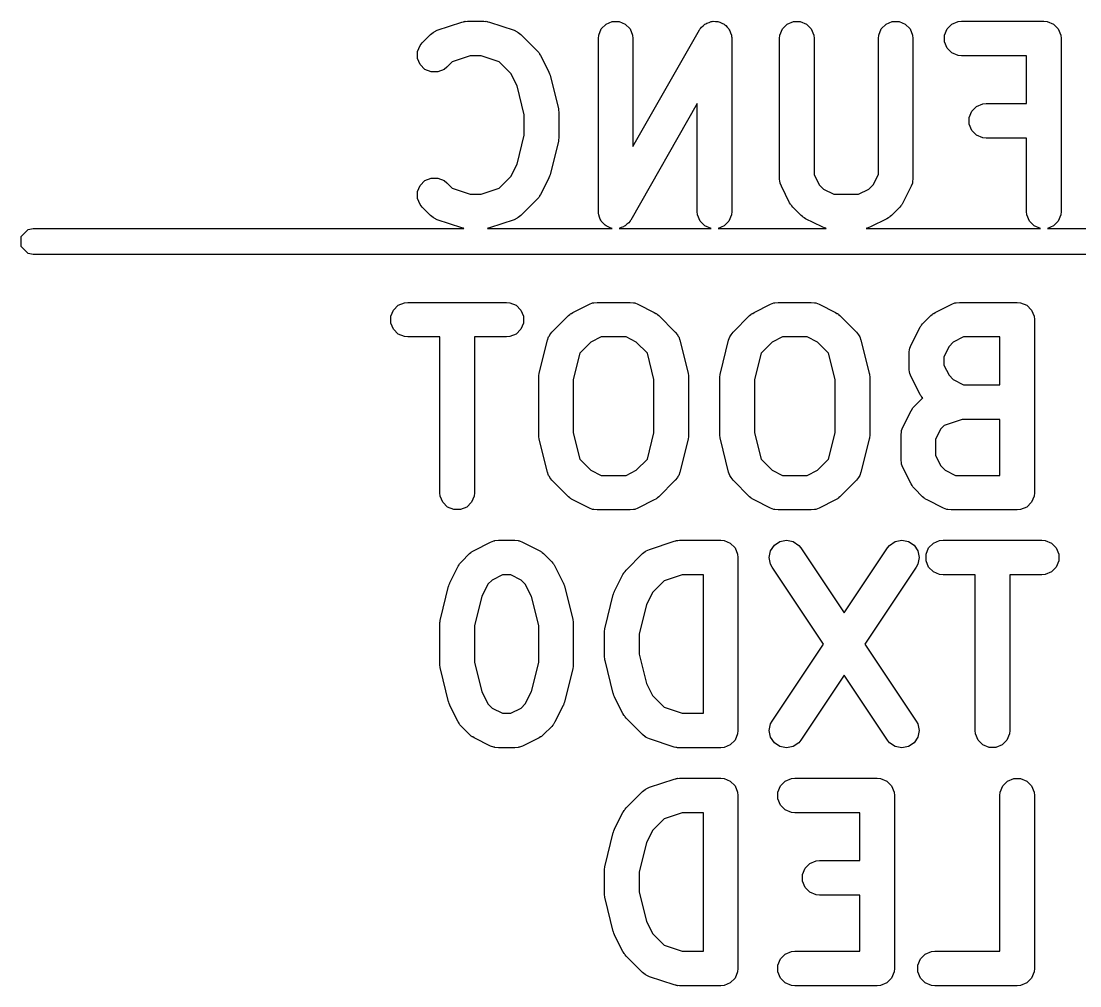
# Model space of a CAD drawing. Extents: x 89 to 178, y -115 to -57.
# Drawn here: x 154.595 to 159.492, y -85.142 to -80.682 of the extents above; entities that cross this region are included whole.
import ezdxf

# ---------------------------------------------------------------- set-up
doc = ezdxf.new("R2010")
doc.units = 0
doc.layers.add('BLACK', color=7, linetype='CONTINUOUS')

msp = doc.modelspace()

# ---------------------------------------------------------------- linework, layer by layer
at = {"layer": 'BLACK', "linetype": 'CONTINUOUS'}
for p, q in [((156.51944, -80.723975), (156.633725, -80.68588)), ((156.633725, -80.68588), (156.641464, -80.68412)), ((156.641464, -80.68412), (156.643416, -80.683312)), ((156.643416, -80.683312), (156.646244, -80.683033)), ((156.646244, -80.683033), (156.649017, -80.682403)), ((156.649017, -80.682403), (156.651125, -80.682552)), ((156.651125, -80.682552), (156.659023, -80.681775)), ((156.659023, -80.681775), (156.735214, -80.681775)), ((156.735214, -80.681775), (156.743111, -80.682552)), ((156.743111, -80.682552), (156.74522, -80.682403)), ((156.74522, -80.682403), (156.747992, -80.683033)), ((156.747992, -80.683033), (156.750821, -80.683312)), ((156.750821, -80.683312), (156.752772, -80.68412)), ((156.752772, -80.68412), (156.760512, -80.68588)), ((156.760512, -80.68588), (156.874798, -80.723975)), ((157.278219, -80.717329), (157.300291, -80.695257)), ((157.300291, -80.695257), (157.32913, -80.683312)), ((157.32913, -80.683312), (157.360344, -80.683312)), ((157.360344, -80.683312), (157.389183, -80.695257)), ((157.389183, -80.695257), (157.411255, -80.717329)), ((157.741498, -80.709296), (157.749907, -80.702783)), ((157.749907, -80.702783), (157.757434, -80.695257)), ((157.757434, -80.695257), (157.762146, -80.693305)), ((157.762146, -80.693305), (157.766178, -80.690183)), ((157.766178, -80.690183), (157.776443, -80.687383)), ((157.776443, -80.687383), (157.786273, -80.683312)), ((157.786273, -80.683312), (157.791371, -80.683312)), ((157.791371, -80.683312), (157.796292, -80.68197)), ((157.796292, -80.68197), (157.806847, -80.683312)), ((157.806847, -80.683312), (157.817487, -80.683312)), ((157.817487, -80.683312), (157.822199, -80.685263)), ((157.822199, -80.685263), (157.827258, -80.685907)), ((157.827258, -80.685907), (157.836494, -80.691184)), ((157.836494, -80.691184), (157.846326, -80.695257)), ((157.846326, -80.695257), (157.849932, -80.698863)), ((157.849932, -80.698863), (157.854359, -80.701393)), ((157.854359, -80.701393), (157.860871, -80.709802)), ((158.116314, -80.717329), (158.138386, -80.695257)), ((158.138386, -80.695257), (158.167225, -80.683312)), ((158.167225, -80.683312), (158.198439, -80.683312)), ((158.198439, -80.683312), (158.227278, -80.695257)), ((158.227278, -80.695257), (158.24935, -80.717329)), ((158.573457, -80.717329), (158.595529, -80.695257)), ((158.595529, -80.695257), (158.624368, -80.683312)), ((158.624368, -80.683312), (158.655582, -80.683312)), ((158.655582, -80.683312), (158.684421, -80.695257)), ((158.684421, -80.695257), (158.706493, -80.717329)), ((158.878219, -80.717329), (158.900291, -80.695257)), ((158.900291, -80.695257), (158.92913, -80.683312)), ((158.92913, -80.683312), (158.944737, -80.681775)), ((158.944737, -80.681775), (159.325689, -80.681775)), ((159.325689, -80.681775), (159.341296, -80.683312)), ((159.341296, -80.683312), (159.370135, -80.695257)), ((159.370135, -80.695257), (159.392207, -80.717329)), ((156.450074, -80.781396), (156.48817, -80.743301)), ((156.48817, -80.743301), (156.500293, -80.733352)), ((156.500293, -80.733352), (156.502948, -80.732251)), ((156.502948, -80.732251), (156.50512, -80.730369)), ((156.50512, -80.730369), (156.51944, -80.723975)), ((156.874798, -80.723975), (156.889118, -80.730369)), ((156.889118, -80.730369), (156.891288, -80.732251)), ((156.891288, -80.732251), (156.893946, -80.733352)), ((156.893946, -80.733352), (156.906069, -80.743301)), ((156.906069, -80.743301), (156.982259, -80.819492)), ((157.264737, -80.761775), (157.266274, -80.746168)), ((157.266274, -80.746168), (157.278219, -80.717329)), ((157.411255, -80.717329), (157.4232, -80.746168)), ((157.4232, -80.746168), (157.424737, -80.761775)), ((157.424737, -81.26053), (157.732421, -80.722084)), ((157.732421, -80.722084), (157.734753, -80.718797)), ((157.734753, -80.718797), (157.735362, -80.717329)), ((157.735362, -80.717329), (157.736857, -80.715833)), ((157.736857, -80.715833), (157.741498, -80.709296)), ((157.860871, -80.709802), (157.868398, -80.717329)), ((157.868398, -80.717329), (157.870349, -80.722041)), ((157.870349, -80.722041), (157.873472, -80.726073)), ((157.873472, -80.726073), (157.876271, -80.736338)), ((157.876271, -80.736338), (157.880343, -80.746168)), ((157.880343, -80.746168), (157.881128, -80.754147)), ((157.881128, -80.754147), (157.881685, -80.756187)), ((158.102832, -80.761775), (158.104369, -80.746168)), ((158.104369, -80.746168), (158.116314, -80.717329)), ((158.24935, -80.717329), (158.261295, -80.746168)), ((158.261295, -80.746168), (158.262832, -80.761775)), ((158.559975, -80.761775), (158.561512, -80.746168)), ((158.561512, -80.746168), (158.573457, -80.717329)), ((158.706493, -80.717329), (158.718438, -80.746168)), ((158.718438, -80.746168), (158.719975, -80.761775)), ((158.866274, -80.746168), (158.878219, -80.717329)), ((158.866274, -80.777382), (158.866274, -80.746168)), ((159.392207, -80.717329), (159.404152, -80.746168)), ((159.404152, -80.746168), (159.405689, -80.761775)), ((156.428179, -80.822357), (156.440125, -80.793518)), ((156.440125, -80.793518), (156.450074, -80.781396)), ((157.264737, -81.561775), (157.264737, -80.761775)), ((157.424737, -80.761775), (157.424737, -81.26053)), ((157.881685, -80.756187), (157.881484, -80.757761)), ((157.881484, -80.757761), (157.88188, -80.761775)), ((157.88188, -80.761775), (157.88188, -81.561775)), ((158.102832, -81.409394), (158.102832, -80.761775)), ((158.262832, -80.761775), (158.262832, -81.390507)), ((158.559975, -81.390509), (158.559975, -80.761775)), ((158.719975, -80.761775), (158.719975, -81.409394)), ((158.878219, -80.806221), (158.866274, -80.777382)), ((159.405689, -80.761775), (159.405689, -81.561775)), ((156.428178, -80.853571), (156.428179, -80.822357)), ((156.672006, -80.841775), (156.587951, -80.869793)), ((156.722231, -80.841775), (156.672006, -80.841775)), ((156.806284, -80.869792), (156.722231, -80.841775)), ((156.982259, -80.819492), (156.987294, -80.825626)), ((156.987294, -80.825626), (156.98889, -80.827011)), ((156.98889, -80.827011), (156.990403, -80.829414)), ((156.990403, -80.829414), (156.992208, -80.831614)), ((156.992208, -80.831614), (156.993017, -80.833568)), ((156.993017, -80.833568), (156.997244, -80.840283)), ((156.997244, -80.840283), (157.035339, -80.916474)), ((158.900291, -80.828293), (158.878219, -80.806221)), ((158.92913, -80.840238), (158.900291, -80.828293)), ((158.944737, -80.841775), (158.92913, -80.840238)), ((159.245689, -80.841775), (158.944737, -80.841775)), ((159.245689, -81.062727), (159.245689, -80.841775)), ((156.440124, -80.88241), (156.428178, -80.853571)), ((156.462195, -80.904482), (156.440124, -80.88241)), ((156.56321, -80.894534), (156.551087, -80.904483)), ((156.587951, -80.869793), (156.56321, -80.894534)), ((156.859941, -80.923449), (156.806284, -80.869792)), ((156.491034, -80.916428), (156.462195, -80.904482)), ((156.522248, -80.916429), (156.491034, -80.916428)), ((156.551087, -80.904483), (156.522248, -80.916429)), ((156.888304, -80.980173), (156.859941, -80.923449)), ((157.035339, -80.916474), (157.035775, -80.917615)), ((157.035775, -80.917615), (157.03612, -80.91808)), ((157.03612, -80.91808), (157.038459, -80.924628)), ((157.038459, -80.924628), (157.040944, -80.931121)), ((157.040944, -80.931121), (157.040984, -80.931697)), ((157.040984, -80.931697), (157.041396, -80.932848)), ((157.041396, -80.932848), (157.079492, -81.085229)), ((156.921881, -81.114479), (156.888304, -80.980173)), ((157.079492, -81.085229), (157.079892, -81.087934)), ((157.079892, -81.087934), (157.080344, -81.089025)), ((157.080344, -81.089025), (157.080922, -81.094898)), ((157.080922, -81.094898), (157.081787, -81.100743)), ((157.72188, -81.063019), (157.414196, -81.601466)), ((157.72188, -81.561775), (157.72188, -81.063019)), ((158.992505, -81.098281), (159.014577, -81.076209)), ((159.014577, -81.076209), (159.043416, -81.064264)), ((159.043416, -81.064264), (159.059023, -81.062727)), ((159.059023, -81.062727), (159.245689, -81.062727)), ((156.921881, -81.20907), (156.921881, -81.114479)), ((157.081787, -81.100743), (157.081613, -81.101911)), ((157.081613, -81.101911), (157.081881, -81.104632)), ((157.081881, -81.104632), (157.081881, -81.218918)), ((158.98056, -81.12712), (158.992505, -81.098281)), ((158.98056, -81.158334), (158.98056, -81.12712)), ((158.992505, -81.187173), (158.98056, -81.158334)), ((159.014577, -81.209245), (158.992505, -81.187173)), ((156.888304, -81.343375), (156.921881, -81.20907)), ((157.079492, -81.238321), (157.041396, -81.390702)), ((157.079892, -81.235615), (157.079492, -81.238321)), ((157.080344, -81.234525), (157.079892, -81.235615)), ((157.080922, -81.228651), (157.080344, -81.234525)), ((157.081787, -81.222807), (157.080922, -81.228651)), ((157.081881, -81.218918), (157.081613, -81.221638)), ((157.081613, -81.221638), (157.081787, -81.222807)), ((159.043416, -81.22119), (159.014577, -81.209245)), ((159.059023, -81.222727), (159.043416, -81.22119)), ((159.245689, -81.222727), (159.059023, -81.222727)), ((159.245689, -81.561775), (159.245689, -81.222727)), ((156.859941, -81.4001), (156.888304, -81.343375)), ((157.040984, -81.391852), (157.040944, -81.392429)), ((157.041396, -81.390702), (157.040984, -81.391852)), ((158.262832, -81.390507), (158.286676, -81.438196)), ((158.536131, -81.438195), (158.559975, -81.390509)), ((156.440124, -81.441138), (156.462196, -81.419066)), ((156.462196, -81.419066), (156.491035, -81.407121)), ((156.491035, -81.407121), (156.522249, -81.407121)), ((156.522249, -81.407121), (156.551088, -81.419066)), ((156.551088, -81.419066), (156.563211, -81.429015)), ((156.563211, -81.429015), (156.587952, -81.453757)), ((156.806285, -81.453757), (156.859941, -81.4001)), ((157.035339, -81.407076), (156.997244, -81.483266)), ((157.035775, -81.405934), (157.035339, -81.407076)), ((157.03612, -81.40547), (157.035775, -81.405934)), ((157.038459, -81.398921), (157.03612, -81.40547)), ((157.040944, -81.392429), (157.038459, -81.398921)), ((158.104369, -81.425001), (158.102832, -81.409394)), ((158.105469, -81.427657), (158.104369, -81.425001)), ((158.105673, -81.430525), (158.105469, -81.427657)), ((158.111278, -81.445172), (158.105673, -81.430525)), ((158.286676, -81.438196), (158.306412, -81.457932)), ((158.516395, -81.457932), (158.536131, -81.438195)), ((158.717134, -81.430524), (158.711529, -81.445171)), ((158.717337, -81.427657), (158.717134, -81.430524)), ((158.718438, -81.425001), (158.717337, -81.427657)), ((158.719975, -81.409394), (158.718438, -81.425001)), ((156.428179, -81.469977), (156.440124, -81.441138)), ((156.428179, -81.501191), (156.428179, -81.469977)), ((156.587952, -81.453757), (156.672006, -81.481775)), ((156.672006, -81.481775), (156.722231, -81.481775)), ((156.722231, -81.481775), (156.806285, -81.453757)), ((156.997244, -81.483266), (156.993016, -81.489982)), ((158.149374, -81.521361), (158.111278, -81.445172)), ((158.306412, -81.457932), (158.354098, -81.481775)), ((158.354098, -81.481775), (158.468709, -81.481775)), ((158.468709, -81.481775), (158.516395, -81.457932)), ((158.711529, -81.445171), (158.673434, -81.521361)), ((156.440124, -81.53003), (156.428179, -81.501191)), ((156.450073, -81.542153), (156.440124, -81.53003)), ((156.982259, -81.504057), (156.906069, -81.580248)), ((156.987292, -81.497923), (156.982259, -81.504057)), ((156.98889, -81.496538), (156.987292, -81.497923)), ((156.990405, -81.49413), (156.98889, -81.496538)), ((156.992208, -81.491934), (156.990405, -81.49413)), ((156.993016, -81.489982), (156.992208, -81.491934)), ((158.1536, -81.528074), (158.149374, -81.521361)), ((158.15441, -81.530029), (158.1536, -81.528074)), ((158.156216, -81.532229), (158.15441, -81.530029)), ((158.157729, -81.534633), (158.156216, -81.532229)), ((158.159322, -81.536015), (158.157729, -81.534633)), ((158.164359, -81.542152), (158.159322, -81.536015)), ((158.663482, -81.536018), (158.658449, -81.542152)), ((158.66508, -81.534633), (158.663482, -81.536018)), ((158.666595, -81.532225), (158.66508, -81.534633)), ((158.668398, -81.530029), (158.666595, -81.532225)), ((158.669206, -81.528077), (158.668398, -81.530029)), ((158.673434, -81.521361), (158.669206, -81.528077)), ((156.48817, -81.580249), (156.450073, -81.542153)), ((156.500292, -81.590198), (156.48817, -81.580249)), ((156.906069, -81.580248), (156.893946, -81.590197)), ((157.265132, -81.565788), (157.264737, -81.561775)), ((157.264932, -81.567363), (157.265132, -81.565788)), ((157.265488, -81.569402), (157.264932, -81.567363)), ((157.266274, -81.577382), (157.265488, -81.569402)), ((157.270345, -81.587211), (157.266274, -81.577382)), ((157.273145, -81.597477), (157.270345, -81.587211)), ((157.723417, -81.577382), (157.72188, -81.561775)), ((157.735362, -81.606221), (157.723417, -81.577382)), ((157.880343, -81.577382), (157.868398, -81.606221)), ((157.88188, -81.561775), (157.880343, -81.577382)), ((158.202454, -81.580248), (158.164359, -81.542152)), ((158.208589, -81.585283), (158.202454, -81.580248)), ((158.209974, -81.58688), (158.208589, -81.585283)), ((158.212378, -81.588393), (158.209974, -81.58688)), ((158.612834, -81.58688), (158.610429, -81.588393)), ((158.614218, -81.585283), (158.612834, -81.58688)), ((158.620354, -81.580248), (158.614218, -81.585283)), ((158.658449, -81.542152), (158.620354, -81.580248)), ((159.247226, -81.577382), (159.245689, -81.561775)), ((159.259171, -81.606221), (159.247226, -81.577382)), ((159.404152, -81.577382), (159.392207, -81.606221)), ((159.405689, -81.561775), (159.404152, -81.577382)), ((156.502949, -81.591298), (156.500292, -81.590198)), ((156.50512, -81.593181), (156.502949, -81.591298)), ((156.51944, -81.599575), (156.50512, -81.593181)), ((156.633725, -81.63767), (156.51944, -81.599575)), ((156.874798, -81.599575), (156.760512, -81.63767)), ((156.889118, -81.593181), (156.874798, -81.599575)), ((156.89129, -81.591297), (156.889118, -81.593181)), ((156.893946, -81.590197), (156.89129, -81.591297)), ((157.276267, -81.601508), (157.273145, -81.597477)), ((157.278219, -81.606221), (157.276267, -81.601508)), ((157.285745, -81.613747), (157.278219, -81.606221)), ((157.292258, -81.622157), (157.285745, -81.613747)), ((157.296684, -81.624686), (157.292258, -81.622157)), ((157.300291, -81.628293), (157.296684, -81.624686)), ((157.310122, -81.632365), (157.300291, -81.628293)), ((157.319359, -81.637643), (157.310122, -81.632365)), ((157.370173, -81.636166), (157.360918, -81.64)), ((157.380439, -81.633367), (157.370173, -81.636166)), ((157.38447, -81.630244), (157.380439, -81.633367)), ((157.389183, -81.628293), (157.38447, -81.630244)), ((157.396709, -81.620766), (157.389183, -81.628293)), ((157.405119, -81.614254), (157.396709, -81.620766)), ((157.409759, -81.607716), (157.405119, -81.614254)), ((157.411255, -81.606221), (157.409759, -81.607716)), ((157.411863, -81.604752), (157.411255, -81.606221)), ((157.414196, -81.601466), (157.411863, -81.604752)), ((157.757434, -81.628293), (157.735362, -81.606221)), ((157.785698, -81.64), (157.757434, -81.628293)), ((157.846326, -81.628293), (157.818062, -81.64)), ((157.868398, -81.606221), (157.846326, -81.628293)), ((158.214576, -81.590197), (158.212378, -81.588393)), ((158.216528, -81.591005), (158.214576, -81.590197)), ((158.223246, -81.595234), (158.216528, -81.591005)), ((158.299436, -81.633329), (158.223246, -81.595234)), ((158.314083, -81.638934), (158.299436, -81.633329)), ((158.523371, -81.633329), (158.508724, -81.638934)), ((158.599562, -81.595234), (158.523371, -81.633329)), ((158.606279, -81.591005), (158.599562, -81.595234)), ((158.608232, -81.590197), (158.606279, -81.591005)), ((158.610429, -81.588393), (158.608232, -81.590197)), ((159.281243, -81.628293), (159.259171, -81.606221)), ((159.309507, -81.64), (159.281243, -81.628293)), ((159.370135, -81.628293), (159.341871, -81.64)), ((159.392207, -81.606221), (159.370135, -81.628293)), ((154.594567, -81.677039), (154.627039, -81.644567)), ((154.594567, -81.722961), (154.594567, -81.677039)), ((154.627039, -81.644567), (154.65, -81.64)), ((154.65, -81.64), (156.642842, -81.64)), ((156.641464, -81.639429), (156.633725, -81.63767)), ((156.642842, -81.64), (156.641464, -81.639429)), ((156.752772, -81.639429), (156.751395, -81.64)), ((156.751395, -81.64), (157.328555, -81.64)), ((156.760512, -81.63767), (156.752772, -81.639429)), ((157.324417, -81.638286), (157.319359, -81.637643)), ((157.328555, -81.64), (157.324417, -81.638286)), ((157.360918, -81.64), (157.785698, -81.64)), ((157.818062, -81.64), (158.319032, -81.64)), ((158.316949, -81.639137), (158.314083, -81.638934)), ((158.319032, -81.64), (158.316949, -81.639137)), ((158.505857, -81.639137), (158.503775, -81.64)), ((158.503775, -81.64), (159.309507, -81.64)), ((158.508724, -81.638934), (158.505857, -81.639137)), ((159.341871, -81.64), (160.452365, -81.64)), ((154.627039, -81.755433), (154.594567, -81.722961)), ((154.65, -81.76), (154.627039, -81.755433)), ((160.29, -81.76), (154.65, -81.76)), ((156.304368, -82.046168), (156.316313, -82.017329)), ((156.316313, -82.017329), (156.338385, -81.995257)), ((156.338385, -81.995257), (156.367224, -81.983312)), ((156.367224, -81.983312), (156.382831, -81.981775)), ((156.382831, -81.981775), (156.839974, -81.981775)), ((156.839974, -81.981775), (156.855581, -81.983312)), ((156.855581, -81.983312), (156.88442, -81.995257)), ((156.88442, -81.995257), (156.906492, -82.017329)), ((156.906492, -82.017329), (156.918437, -82.046168)), ((157.140337, -82.032543), (157.147054, -82.028316)), ((157.147054, -82.028316), (157.223244, -81.990221)), ((157.223244, -81.990221), (157.237891, -81.984616)), ((157.237891, -81.984616), (157.240757, -81.984412)), ((157.240757, -81.984412), (157.243414, -81.983312)), ((157.243414, -81.983312), (157.259021, -81.981775)), ((157.259021, -81.981775), (157.411402, -81.981775)), ((157.411402, -81.981775), (157.427009, -81.983312)), ((157.427009, -81.983312), (157.429665, -81.984412)), ((157.429665, -81.984412), (157.432532, -81.984616)), ((157.432532, -81.984616), (157.447179, -81.990221)), ((157.447179, -81.990221), (157.52337, -82.028316)), ((157.52337, -82.028316), (157.530084, -82.032542)), ((157.978432, -82.032543), (157.985149, -82.028316)), ((157.985149, -82.028316), (158.061339, -81.990221)), ((158.061339, -81.990221), (158.075986, -81.984616)), ((158.075986, -81.984616), (158.078852, -81.984412)), ((158.078852, -81.984412), (158.081509, -81.983312)), ((158.081509, -81.983312), (158.097116, -81.981775)), ((158.097116, -81.981775), (158.249497, -81.981775)), ((158.249497, -81.981775), (158.265104, -81.983312)), ((158.265104, -81.983312), (158.26776, -81.984412)), ((158.26776, -81.984412), (158.270627, -81.984616)), ((158.270627, -81.984616), (158.285274, -81.990221)), ((158.285274, -81.990221), (158.361465, -82.028316)), ((158.361465, -82.028316), (158.368179, -82.032542)), ((158.816525, -82.032545), (158.823244, -82.028316)), ((158.823244, -82.028316), (158.899435, -81.990221)), ((158.899435, -81.990221), (158.914082, -81.984616)), ((158.914082, -81.984616), (158.916948, -81.984412)), ((158.916948, -81.984412), (158.919605, -81.983312)), ((158.919605, -81.983312), (158.935212, -81.981775)), ((158.935212, -81.981775), (159.201878, -81.981775)), ((159.201878, -81.981775), (159.217485, -81.983312)), ((159.217485, -81.983312), (159.246324, -81.995257)), ((159.246324, -81.995257), (159.268396, -82.017329)), ((159.268396, -82.017329), (159.280341, -82.046168)), ((156.304368, -82.077382), (156.304368, -82.046168)), ((156.316313, -82.106221), (156.304368, -82.077382)), ((156.918437, -82.077382), (156.906492, -82.106221)), ((156.918437, -82.046168), (156.918437, -82.077382)), ((157.050072, -82.119491), (157.126263, -82.043301)), ((157.126263, -82.043301), (157.132396, -82.038267)), ((157.132396, -82.038267), (157.133782, -82.03667)), ((157.133782, -82.03667), (157.136189, -82.035154)), ((157.136189, -82.035154), (157.138386, -82.033352)), ((157.138386, -82.033352), (157.140337, -82.032543)), ((157.530084, -82.032542), (157.532039, -82.033352)), ((157.532039, -82.033352), (157.534238, -82.035157)), ((157.534238, -82.035157), (157.536642, -82.03667)), ((157.536642, -82.03667), (157.538024, -82.038264)), ((157.538024, -82.038264), (157.544162, -82.043301)), ((157.544162, -82.043301), (157.620352, -82.119492)), ((157.888167, -82.119491), (157.964358, -82.043301)), ((157.964358, -82.043301), (157.970491, -82.038267)), ((157.970491, -82.038267), (157.971877, -82.03667)), ((157.971877, -82.03667), (157.974284, -82.035154)), ((157.974284, -82.035154), (157.976481, -82.033352)), ((157.976481, -82.033352), (157.978432, -82.032543)), ((158.368179, -82.032542), (158.370134, -82.033352)), ((158.370134, -82.033352), (158.372333, -82.035157)), ((158.372333, -82.035157), (158.374737, -82.03667)), ((158.374737, -82.03667), (158.376119, -82.038264)), ((158.376119, -82.038264), (158.382257, -82.043301)), ((158.382257, -82.043301), (158.458447, -82.119492)), ((158.764357, -82.081396), (158.802452, -82.043302)), ((158.802452, -82.043302), (158.808586, -82.038267)), ((158.808586, -82.038267), (158.809972, -82.03667)), ((158.809972, -82.03667), (158.81238, -82.035154)), ((158.81238, -82.035154), (158.814575, -82.033353)), ((158.814575, -82.033353), (158.816525, -82.032545)), ((159.280341, -82.046168), (159.281878, -82.061775)), ((159.281878, -82.061775), (159.281878, -82.861775)), ((156.338385, -82.128293), (156.316313, -82.106221)), ((156.906492, -82.106221), (156.88442, -82.128293)), ((157.040123, -82.131614), (157.050072, -82.119491)), ((157.620352, -82.119492), (157.630301, -82.131614)), ((157.878218, -82.131614), (157.888167, -82.119491)), ((158.458447, -82.119492), (158.468396, -82.131614)), ((158.711277, -82.178379), (158.749372, -82.102188)), ((158.749372, -82.102188), (158.753598, -82.095473)), ((158.753598, -82.095473), (158.754408, -82.093519)), ((158.754408, -82.093519), (158.756213, -82.091319)), ((158.756213, -82.091319), (158.757726, -82.088916)), ((158.757726, -82.088916), (158.75932, -82.087533)), ((158.75932, -82.087533), (158.764357, -82.081396)), ((156.367224, -82.140238), (156.338385, -82.128293)), ((156.382831, -82.141775), (156.367224, -82.140238)), ((156.531403, -82.141775), (156.382831, -82.141775)), ((156.531403, -82.861775), (156.531403, -82.141775)), ((156.839974, -82.141775), (156.691403, -82.141775)), ((156.691403, -82.141775), (156.691403, -82.861775)), ((156.855581, -82.140238), (156.839974, -82.141775)), ((156.88442, -82.128293), (156.855581, -82.140238)), ((156.990934, -82.309038), (157.029029, -82.156657)), ((157.029029, -82.156657), (157.034305, -82.141889)), ((157.034305, -82.141889), (157.037846, -82.137108)), ((157.037846, -82.137108), (157.040123, -82.131614)), ((157.230219, -82.165618), (157.178877, -82.216959)), ((157.277906, -82.141775), (157.230219, -82.165618)), ((157.392517, -82.141775), (157.277906, -82.141775)), ((157.440202, -82.165617), (157.392517, -82.141775)), ((157.491546, -82.21696), (157.440202, -82.165617)), ((157.630301, -82.131614), (157.632577, -82.13711)), ((157.632577, -82.13711), (157.636118, -82.141889)), ((157.636118, -82.141889), (157.641394, -82.156657)), ((157.641394, -82.156657), (157.67949, -82.309038)), ((157.829029, -82.309038), (157.867124, -82.156657)), ((157.867124, -82.156657), (157.8724, -82.141889)), ((157.8724, -82.141889), (157.875941, -82.137108)), ((157.875941, -82.137108), (157.878218, -82.131614)), ((158.068314, -82.165618), (158.016972, -82.216959)), ((158.116001, -82.141775), (158.068314, -82.165618)), ((158.230612, -82.141775), (158.116001, -82.141775)), ((158.278297, -82.165617), (158.230612, -82.141775)), ((158.329641, -82.21696), (158.278297, -82.165617)), ((158.468396, -82.131614), (158.470672, -82.13711)), ((158.470672, -82.13711), (158.474213, -82.141889)), ((158.474213, -82.141889), (158.479489, -82.156657)), ((158.479489, -82.156657), (158.517585, -82.309038)), ((158.90641, -82.165617), (158.886673, -82.185355)), ((158.954097, -82.141775), (158.90641, -82.165617)), ((159.121878, -82.141775), (158.954097, -82.141775)), ((159.121878, -82.362727), (159.121878, -82.141775)), ((157.178877, -82.216959), (157.148545, -82.338288)), ((157.521879, -82.338288), (157.491546, -82.21696)), ((158.016972, -82.216959), (157.98664, -82.338288)), ((158.359974, -82.338288), (158.329641, -82.21696)), ((158.702831, -82.214156), (158.704368, -82.198549)), ((158.702831, -82.290346), (158.702831, -82.214156)), ((158.704368, -82.198549), (158.705468, -82.195892)), ((158.705468, -82.195892), (158.705672, -82.193026)), ((158.705672, -82.193026), (158.711277, -82.178379)), ((158.886673, -82.185355), (158.862831, -82.23304)), ((158.862831, -82.23304), (158.862831, -82.271461)), ((158.862831, -82.271461), (158.886673, -82.319146)), ((156.988639, -82.324552), (156.989503, -82.318707)), ((156.989503, -82.318707), (156.990082, -82.312834)), ((156.990082, -82.312834), (156.990533, -82.311743)), ((156.990533, -82.311743), (156.990934, -82.309038)), ((157.67949, -82.309038), (157.67989, -82.311743)), ((157.67989, -82.311743), (157.680342, -82.312834)), ((157.680342, -82.312834), (157.68092, -82.318707)), ((157.68092, -82.318707), (157.681785, -82.324552)), ((157.826734, -82.324552), (157.827598, -82.318707)), ((157.827598, -82.318707), (157.828177, -82.312834)), ((157.828177, -82.312834), (157.828628, -82.311743)), ((157.828628, -82.311743), (157.829029, -82.309038)), ((158.517585, -82.309038), (158.517985, -82.311743)), ((158.517985, -82.311743), (158.518437, -82.312834)), ((158.518437, -82.312834), (158.519015, -82.318707)), ((158.519015, -82.318707), (158.51988, -82.324552)), ((158.704368, -82.305953), (158.702831, -82.290346)), ((158.705468, -82.308609), (158.704368, -82.305953)), ((158.705672, -82.311476), (158.705468, -82.308609)), ((158.711277, -82.326123), (158.705672, -82.311476)), ((158.886673, -82.319146), (158.90641, -82.338884)), ((156.988545, -82.328441), (156.988812, -82.32572)), ((156.988545, -82.595108), (156.988545, -82.328441)), ((156.988812, -82.32572), (156.988639, -82.324552)), ((157.148545, -82.338288), (157.148545, -82.58526)), ((157.521879, -82.58526), (157.521879, -82.338288)), ((157.681785, -82.324552), (157.681611, -82.32572)), ((157.681611, -82.32572), (157.681879, -82.328441)), ((157.681879, -82.328441), (157.681879, -82.595108)), ((157.82664, -82.328441), (157.826907, -82.32572)), ((157.82664, -82.595108), (157.82664, -82.328441)), ((157.826907, -82.32572), (157.826734, -82.324552)), ((157.98664, -82.338288), (157.98664, -82.58526)), ((158.359974, -82.58526), (158.359974, -82.338288)), ((158.51988, -82.324552), (158.519706, -82.32572)), ((158.519706, -82.32572), (158.519974, -82.328441)), ((158.519974, -82.328441), (158.519974, -82.595108)), ((158.749372, -82.402314), (158.711277, -82.326123)), ((158.90641, -82.338884), (158.954097, -82.362727)), ((158.954097, -82.362727), (159.121878, -82.362727)), ((158.753598, -82.409028), (158.749372, -82.402314)), ((158.754408, -82.410983), (158.753598, -82.409028)), ((158.756213, -82.413182), (158.754408, -82.410983)), ((158.757726, -82.415586), (158.756213, -82.413182)), ((158.75932, -82.416968), (158.757726, -82.415586)), ((158.764357, -82.423106), (158.75932, -82.416968)), ((158.719632, -82.469869), (158.721225, -82.468486)), ((158.721225, -82.468486), (158.726262, -82.46235)), ((158.726262, -82.46235), (158.764357, -82.424254)), ((158.764987, -82.423736), (158.764357, -82.423106)), ((158.764357, -82.424254), (158.764987, -82.423736)), ((158.673181, -82.55933), (158.711277, -82.483141)), ((158.711277, -82.483141), (158.715503, -82.476427)), ((158.715503, -82.476427), (158.716313, -82.474473)), ((158.716313, -82.474473), (158.718119, -82.472272)), ((158.718119, -82.472272), (158.719632, -82.469869)), ((158.667576, -82.573977), (158.673181, -82.55933)), ((158.848579, -82.566305), (158.824735, -82.613994)), ((158.86414, -82.550744), (158.848579, -82.566305)), ((158.948195, -82.522727), (158.86414, -82.550744)), ((159.121878, -82.522727), (158.948195, -82.522727)), ((159.121878, -82.781775), (159.121878, -82.522727)), ((156.988812, -82.597828), (156.988545, -82.595108)), ((156.988639, -82.598997), (156.988812, -82.597828)), ((156.989503, -82.604841), (156.988639, -82.598997)), ((156.990082, -82.610715), (156.989503, -82.604841)), ((156.990533, -82.611805), (156.990082, -82.610715)), ((156.990934, -82.614511), (156.990533, -82.611805)), ((157.029029, -82.766892), (156.990934, -82.614511)), ((157.148545, -82.58526), (157.178877, -82.706588)), ((157.491546, -82.706588), (157.521879, -82.58526)), ((157.67949, -82.614511), (157.641394, -82.766892)), ((157.67989, -82.611805), (157.67949, -82.614511)), ((157.680342, -82.610715), (157.67989, -82.611805)), ((157.68092, -82.604841), (157.680342, -82.610715)), ((157.681785, -82.598997), (157.68092, -82.604841)), ((157.681879, -82.595108), (157.681611, -82.597828)), ((157.681611, -82.597828), (157.681785, -82.598997)), ((157.826907, -82.597828), (157.82664, -82.595108)), ((157.826734, -82.598997), (157.826907, -82.597828)), ((157.827598, -82.604841), (157.826734, -82.598997)), ((157.828177, -82.610715), (157.827598, -82.604841)), ((157.828628, -82.611805), (157.828177, -82.610715)), ((157.829029, -82.614511), (157.828628, -82.611805)), ((157.867124, -82.766892), (157.829029, -82.614511)), ((157.98664, -82.58526), (158.016972, -82.706588)), ((158.329641, -82.706588), (158.359974, -82.58526)), ((158.517585, -82.614511), (158.479489, -82.766892)), ((158.517985, -82.611805), (158.517585, -82.614511)), ((158.518437, -82.610715), (158.517985, -82.611805)), ((158.519015, -82.604841), (158.518437, -82.610715)), ((158.51988, -82.598997), (158.519015, -82.604841)), ((158.519974, -82.595108), (158.519706, -82.597828)), ((158.519706, -82.597828), (158.51988, -82.598997)), ((158.664735, -82.595108), (158.666272, -82.579501)), ((158.664735, -82.709394), (158.664735, -82.595108)), ((158.666272, -82.579501), (158.667372, -82.576844)), ((158.667372, -82.576844), (158.667576, -82.573977)), ((158.824735, -82.613994), (158.824735, -82.690507)), ((157.178877, -82.706588), (157.23022, -82.757932)), ((157.440203, -82.757931), (157.491546, -82.706588)), ((158.016972, -82.706588), (158.068315, -82.757932)), ((158.278298, -82.757931), (158.329641, -82.706588)), ((158.666272, -82.725001), (158.664735, -82.709394)), ((158.824735, -82.690507), (158.848579, -82.738196)), ((157.23022, -82.757932), (157.277906, -82.781775)), ((157.392517, -82.781775), (157.440203, -82.757931)), ((158.068315, -82.757932), (158.116001, -82.781775)), ((158.230612, -82.781775), (158.278298, -82.757931)), ((158.667372, -82.727657), (158.666272, -82.725001)), ((158.667576, -82.730525), (158.667372, -82.727657)), ((158.673181, -82.745172), (158.667576, -82.730525)), ((158.711277, -82.821361), (158.673181, -82.745172)), ((158.848579, -82.738196), (158.868315, -82.757932)), ((158.868315, -82.757932), (158.916001, -82.781775)), ((157.034305, -82.78166), (157.029029, -82.766892)), ((157.037845, -82.786438), (157.034305, -82.78166)), ((157.040122, -82.791935), (157.037845, -82.786438)), ((157.050071, -82.804058), (157.040122, -82.791935)), ((157.126262, -82.880248), (157.050071, -82.804058)), ((157.277906, -82.781775), (157.392517, -82.781775)), ((157.620352, -82.804057), (157.544162, -82.880248)), ((157.630301, -82.791934), (157.620352, -82.804057)), ((157.632577, -82.786438), (157.630301, -82.791934)), ((157.636118, -82.78166), (157.632577, -82.786438)), ((157.641394, -82.766892), (157.636118, -82.78166)), ((157.8724, -82.78166), (157.867124, -82.766892)), ((157.87594, -82.786438), (157.8724, -82.78166)), ((157.878217, -82.791935), (157.87594, -82.786438)), ((157.888166, -82.804058), (157.878217, -82.791935)), ((157.964357, -82.880248), (157.888166, -82.804058)), ((158.116001, -82.781775), (158.230612, -82.781775)), ((158.458447, -82.804057), (158.382257, -82.880248)), ((158.468396, -82.791934), (158.458447, -82.804057)), ((158.470672, -82.786438), (158.468396, -82.791934)), ((158.474213, -82.78166), (158.470672, -82.786438)), ((158.479489, -82.766892), (158.474213, -82.78166)), ((158.916001, -82.781775), (159.121878, -82.781775)), ((158.715503, -82.828074), (158.711277, -82.821361)), ((158.716313, -82.830029), (158.715503, -82.828074)), ((158.718119, -82.832229), (158.716313, -82.830029)), ((158.719632, -82.834633), (158.718119, -82.832229)), ((158.721225, -82.836015), (158.719632, -82.834633)), ((158.726262, -82.842152), (158.721225, -82.836015)), ((158.764357, -82.880248), (158.726262, -82.842152)), ((156.53294, -82.877382), (156.531403, -82.861775)), ((156.544885, -82.906221), (156.53294, -82.877382)), ((156.566957, -82.928293), (156.544885, -82.906221)), ((156.677921, -82.906221), (156.655849, -82.928293)), ((156.689866, -82.877382), (156.677921, -82.906221)), ((156.691403, -82.861775), (156.689866, -82.877382)), ((157.132396, -82.885282), (157.126262, -82.880248)), ((157.133782, -82.88688), (157.132396, -82.885282)), ((157.13619, -82.888395), (157.133782, -82.88688)), ((157.138385, -82.890197), (157.13619, -82.888395)), ((157.140335, -82.891004), (157.138385, -82.890197)), ((157.147054, -82.895234), (157.140335, -82.891004)), ((157.223244, -82.933329), (157.147054, -82.895234)), ((157.52337, -82.895234), (157.447179, -82.933329)), ((157.530088, -82.891004), (157.52337, -82.895234)), ((157.532039, -82.890197), (157.530088, -82.891004)), ((157.534233, -82.888395), (157.532039, -82.890197)), ((157.536642, -82.88688), (157.534233, -82.888395)), ((157.538027, -82.885282), (157.536642, -82.88688)), ((157.544162, -82.880248), (157.538027, -82.885282)), ((157.970491, -82.885282), (157.964357, -82.880248)), ((157.971877, -82.88688), (157.970491, -82.885282)), ((157.974285, -82.888395), (157.971877, -82.88688)), ((157.97648, -82.890197), (157.974285, -82.888395)), ((157.97843, -82.891004), (157.97648, -82.890197)), ((157.985149, -82.895234), (157.97843, -82.891004)), ((158.061339, -82.933329), (157.985149, -82.895234)), ((158.361465, -82.895234), (158.285274, -82.933329)), ((158.368183, -82.891004), (158.361465, -82.895234)), ((158.370134, -82.890197), (158.368183, -82.891004)), ((158.372328, -82.888395), (158.370134, -82.890197)), ((158.374737, -82.88688), (158.372328, -82.888395)), ((158.376122, -82.885282), (158.374737, -82.88688)), ((158.382257, -82.880248), (158.376122, -82.885282)), ((158.770492, -82.885283), (158.764357, -82.880248)), ((158.771877, -82.88688), (158.770492, -82.885283)), ((158.774281, -82.888393), (158.771877, -82.88688)), ((158.776479, -82.890197), (158.774281, -82.888393)), ((158.778431, -82.891005), (158.776479, -82.890197)), ((158.785149, -82.895234), (158.778431, -82.891005)), ((158.861339, -82.933329), (158.785149, -82.895234)), ((159.268396, -82.906221), (159.246324, -82.928293)), ((159.280341, -82.877382), (159.268396, -82.906221)), ((159.281878, -82.861775), (159.280341, -82.877382)), ((156.595796, -82.940238), (156.566957, -82.928293)), ((156.62701, -82.940238), (156.595796, -82.940238)), ((156.655849, -82.928293), (156.62701, -82.940238)), ((157.237891, -82.938934), (157.223244, -82.933329)), ((157.240757, -82.939137), (157.237891, -82.938934)), ((157.243414, -82.940238), (157.240757, -82.939137)), ((157.259021, -82.941775), (157.243414, -82.940238)), ((157.411402, -82.941775), (157.259021, -82.941775)), ((157.427009, -82.940238), (157.411402, -82.941775)), ((157.429665, -82.939137), (157.427009, -82.940238)), ((157.432532, -82.938934), (157.429665, -82.939137)), ((157.447179, -82.933329), (157.432532, -82.938934)), ((158.075986, -82.938934), (158.061339, -82.933329)), ((158.078852, -82.939137), (158.075986, -82.938934)), ((158.081509, -82.940238), (158.078852, -82.939137)), ((158.097116, -82.941775), (158.081509, -82.940238)), ((158.249497, -82.941775), (158.097116, -82.941775)), ((158.265104, -82.940238), (158.249497, -82.941775)), ((158.26776, -82.939137), (158.265104, -82.940238)), ((158.270627, -82.938934), (158.26776, -82.939137)), ((158.285274, -82.933329), (158.270627, -82.938934)), ((158.875986, -82.938934), (158.861339, -82.933329)), ((158.878852, -82.939137), (158.875986, -82.938934)), ((158.881509, -82.940238), (158.878852, -82.939137)), ((158.897116, -82.941775), (158.881509, -82.940238)), ((159.201878, -82.941775), (158.897116, -82.941775)), ((159.217485, -82.940238), (159.201878, -82.941775)), ((159.246324, -82.928293), (159.217485, -82.940238)), ((156.68991, -83.128316), (156.766101, -83.090221)), ((156.766101, -83.090221), (156.780748, -83.084616)), ((156.780748, -83.084616), (156.783614, -83.084412)), ((156.783614, -83.084412), (156.786271, -83.083312)), ((156.786271, -83.083312), (156.801878, -83.081775)), ((156.801878, -83.081775), (156.878068, -83.081775)), ((156.878068, -83.081775), (156.893675, -83.083312)), ((156.893675, -83.083312), (156.896331, -83.084412)), ((156.896331, -83.084412), (156.899198, -83.084616)), ((156.899198, -83.084616), (156.913845, -83.090221)), ((156.913845, -83.090221), (156.990036, -83.128316)), ((157.500389, -83.123975), (157.614675, -83.08588)), ((157.614675, -83.08588), (157.622414, -83.08412)), ((157.622414, -83.08412), (157.624366, -83.083312)), ((157.624366, -83.083312), (157.627194, -83.083033)), ((157.627194, -83.083033), (157.629967, -83.082403)), ((157.629967, -83.082403), (157.632075, -83.082552)), ((157.632075, -83.082552), (157.639973, -83.081775)), ((157.639973, -83.081775), (157.830449, -83.081775)), ((157.830449, -83.081775), (157.846056, -83.083312)), ((157.846056, -83.083312), (157.874895, -83.095257)), ((157.874895, -83.095257), (157.896967, -83.117329)), ((158.061332, -83.131083), (158.078702, -83.105147)), ((158.078702, -83.105147), (158.104673, -83.087833)), ((158.104673, -83.087833), (158.135295, -83.081774)), ((158.135295, -83.081774), (158.165903, -83.087896)), ((158.165903, -83.087896), (158.191839, -83.105266)), ((158.191839, -83.105266), (158.201775, -83.117399)), ((158.601981, -83.117399), (158.611917, -83.105265)), ((158.611917, -83.105265), (158.637853, -83.087896)), ((158.637853, -83.087896), (158.668461, -83.081774)), ((158.668461, -83.081774), (158.699083, -83.087832)), ((158.699083, -83.087832), (158.725054, -83.105147)), ((158.725054, -83.105147), (158.742424, -83.131083)), ((158.792503, -83.117329), (158.814575, -83.095257)), ((158.814575, -83.095257), (158.843414, -83.083312)), ((158.843414, -83.083312), (158.859021, -83.081775)), ((158.859021, -83.081775), (159.316164, -83.081775)), ((159.316164, -83.081775), (159.331771, -83.083312)), ((159.331771, -83.083312), (159.36061, -83.095257)), ((159.36061, -83.095257), (159.382682, -83.117329)), ((156.631023, -83.181396), (156.669118, -83.143302)), ((156.669118, -83.143302), (156.675252, -83.138267)), ((156.675252, -83.138267), (156.676638, -83.13667)), ((156.676638, -83.13667), (156.679046, -83.135154)), ((156.679046, -83.135154), (156.681241, -83.133353)), ((156.681241, -83.133353), (156.683191, -83.132545)), ((156.683191, -83.132545), (156.68991, -83.128316)), ((156.990036, -83.128316), (156.99675, -83.132542)), ((156.99675, -83.132542), (156.998705, -83.133352)), ((156.998705, -83.133352), (157.000904, -83.135157)), ((157.000904, -83.135157), (157.003308, -83.13667)), ((157.003308, -83.13667), (157.00469, -83.138264)), ((157.00469, -83.138264), (157.010828, -83.143301)), ((157.010828, -83.143301), (157.048922, -83.181396)), ((157.392928, -83.219491), (157.469119, -83.143301)), ((157.469119, -83.143301), (157.481241, -83.133352)), ((157.481241, -83.133352), (157.483898, -83.132251)), ((157.483898, -83.132251), (157.486069, -83.130369)), ((157.486069, -83.130369), (157.500389, -83.123975)), ((157.896967, -83.117329), (157.908912, -83.146168)), ((157.908912, -83.146168), (157.910449, -83.161775)), ((158.05521, -83.161691), (158.061332, -83.131083)), ((158.201775, -83.117399), (158.401878, -83.417553)), ((158.401878, -83.417553), (158.601981, -83.117399)), ((158.742424, -83.131083), (158.748546, -83.161691)), ((158.780558, -83.146168), (158.792503, -83.117329)), ((158.780558, -83.177382), (158.780558, -83.146168)), ((159.382682, -83.117329), (159.394627, -83.146168)), ((159.394627, -83.146168), (159.394627, -83.177382)), ((156.577943, -83.278379), (156.616038, -83.202188)), ((156.616038, -83.202188), (156.620264, -83.195473)), ((156.620264, -83.195473), (156.621074, -83.193519)), ((156.621074, -83.193519), (156.622879, -83.191319)), ((156.622879, -83.191319), (156.624392, -83.188916)), ((156.624392, -83.188916), (156.625986, -83.187533)), ((156.625986, -83.187533), (156.631023, -83.181396)), ((157.048922, -83.181396), (157.053956, -83.18753)), ((157.053956, -83.18753), (157.055554, -83.188916)), ((157.055554, -83.188916), (157.057069, -83.191324)), ((157.057069, -83.191324), (157.058871, -83.193519)), ((157.058871, -83.193519), (157.059678, -83.195469)), ((157.059678, -83.195469), (157.063908, -83.202188)), ((157.063908, -83.202188), (157.102003, -83.278379)), ((157.910449, -83.161775), (157.910449, -83.961775)), ((158.061269, -83.192313), (158.05521, -83.161691)), ((158.068647, -83.206151), (158.061269, -83.192313)), ((158.742488, -83.192312), (158.735109, -83.206151)), ((158.748546, -83.161691), (158.742488, -83.192312)), ((158.792503, -83.206221), (158.780558, -83.177382)), ((159.394627, -83.177382), (159.382682, -83.206221)), ((156.820763, -83.241775), (156.773076, -83.265617)), ((156.859183, -83.241775), (156.820763, -83.241775)), ((156.906868, -83.265617), (156.859183, -83.241775)), ((157.339848, -83.316474), (157.377943, -83.240283)), ((157.377943, -83.240283), (157.382169, -83.233568)), ((157.382169, -83.233568), (157.382979, -83.231614)), ((157.382979, -83.231614), (157.384784, -83.229414)), ((157.384784, -83.229414), (157.386297, -83.227011)), ((157.386297, -83.227011), (157.387891, -83.225628)), ((157.387891, -83.225628), (157.392928, -83.219491)), ((157.652956, -83.241775), (157.568901, -83.269792)), ((157.750449, -83.241775), (157.652956, -83.241775)), ((157.750449, -83.881775), (157.750449, -83.241775)), ((158.305729, -83.561775), (158.068647, -83.206151)), ((158.735109, -83.206151), (158.498026, -83.561775)), ((158.814575, -83.228293), (158.792503, -83.206221)), ((158.843414, -83.240238), (158.814575, -83.228293)), ((158.859021, -83.241775), (158.843414, -83.240238)), ((159.007593, -83.241775), (158.859021, -83.241775)), ((159.007593, -83.961775), (159.007593, -83.241775)), ((159.316164, -83.241775), (159.167593, -83.241775)), ((159.167593, -83.241775), (159.167593, -83.961775)), ((159.331771, -83.240238), (159.316164, -83.241775)), ((159.36061, -83.228293), (159.331771, -83.240238)), ((159.382682, -83.206221), (159.36061, -83.228293)), ((156.533791, -83.447134), (156.571886, -83.294753)), ((156.571886, -83.294753), (156.572297, -83.293602)), ((156.572297, -83.293602), (156.572338, -83.293026)), ((156.572338, -83.293026), (156.574822, -83.286533)), ((156.574822, -83.286533), (156.577162, -83.279985)), ((156.577162, -83.279985), (156.577506, -83.27952)), ((156.577506, -83.27952), (156.577943, -83.278379)), ((156.753339, -83.285355), (156.724979, -83.342075)), ((156.773076, -83.265617), (156.753339, -83.285355)), ((156.926606, -83.285354), (156.906868, -83.265617)), ((156.954968, -83.342078), (156.926606, -83.285354)), ((157.102003, -83.278379), (157.102439, -83.27952)), ((157.102439, -83.27952), (157.102784, -83.279985)), ((157.102784, -83.279985), (157.105123, -83.286533)), ((157.105123, -83.286533), (157.107608, -83.293026)), ((157.107608, -83.293026), (157.107648, -83.293602)), ((157.107648, -83.293602), (157.10806, -83.294753)), ((157.10806, -83.294753), (157.146156, -83.447134)), ((157.568901, -83.269792), (157.515244, -83.32345)), ((156.724979, -83.342075), (156.691402, -83.476384)), ((156.988545, -83.476384), (156.954968, -83.342078)), ((157.295695, -83.485229), (157.333791, -83.332848)), ((157.333791, -83.332848), (157.334202, -83.331697)), ((157.334202, -83.331697), (157.334243, -83.331121)), ((157.334243, -83.331121), (157.336727, -83.324628)), ((157.336727, -83.324628), (157.339067, -83.31808)), ((157.339067, -83.31808), (157.339411, -83.317615)), ((157.339411, -83.317615), (157.339848, -83.316474)), ((157.515244, -83.32345), (157.486882, -83.380173)), ((157.486882, -83.380173), (157.453306, -83.514479)), ((156.53339, -83.449839), (156.533791, -83.447134)), ((157.146156, -83.447134), (157.146556, -83.449839)), ((156.531402, -83.466537), (156.531669, -83.463816)), ((156.531402, -83.657013), (156.531402, -83.466537)), ((156.531496, -83.462648), (156.53236, -83.456803)), ((156.531669, -83.463816), (156.531496, -83.462648)), ((156.53236, -83.456803), (156.532939, -83.45093)), ((156.532939, -83.45093), (156.53339, -83.449839)), ((156.691402, -83.476384), (156.691402, -83.647165)), ((156.988545, -83.647165), (156.988545, -83.476384)), ((157.146556, -83.449839), (157.147008, -83.45093)), ((157.147008, -83.45093), (157.147586, -83.456803)), ((157.147586, -83.456803), (157.148451, -83.462648)), ((157.148451, -83.462648), (157.148277, -83.463816)), ((157.148277, -83.463816), (157.148545, -83.466537)), ((157.148545, -83.466537), (157.148545, -83.657013)), ((157.2934, -83.500743), (157.294264, -83.494898)), ((157.294264, -83.494898), (157.294843, -83.489025)), ((157.294843, -83.489025), (157.295294, -83.487934)), ((157.295294, -83.487934), (157.295695, -83.485229)), ((157.293306, -83.504632), (157.293573, -83.501911)), ((157.293306, -83.618918), (157.293306, -83.504632)), ((157.293573, -83.501911), (157.2934, -83.500743)), ((157.453306, -83.514479), (157.453306, -83.60907)), ((158.068647, -83.917399), (158.305729, -83.561775)), ((158.498026, -83.561775), (158.735109, -83.917399)), ((157.293573, -83.621638), (157.293306, -83.618918)), ((157.2934, -83.622807), (157.293573, -83.621638)), ((157.294264, -83.628651), (157.2934, -83.622807)), ((157.294843, -83.634525), (157.294264, -83.628651)), ((157.295294, -83.635615), (157.294843, -83.634525)), ((157.295695, -83.638321), (157.295294, -83.635615)), ((157.333791, -83.790702), (157.295695, -83.638321)), ((157.453306, -83.60907), (157.486882, -83.743375)), ((156.531669, -83.659733), (156.531402, -83.657013)), ((156.531496, -83.660902), (156.531669, -83.659733)), ((156.53236, -83.666746), (156.531496, -83.660902)), ((156.532939, -83.67262), (156.53236, -83.666746)), ((156.53339, -83.67371), (156.532939, -83.67262)), ((156.533791, -83.676416), (156.53339, -83.67371)), ((156.571886, -83.828797), (156.533791, -83.676416)), ((156.691402, -83.647165), (156.724979, -83.781473)), ((156.954968, -83.78147), (156.988545, -83.647165)), ((157.146156, -83.676416), (157.10806, -83.828797)), ((157.146556, -83.67371), (157.146156, -83.676416)), ((157.147008, -83.67262), (157.146556, -83.67371)), ((157.147586, -83.666746), (157.147008, -83.67262)), ((157.148451, -83.660902), (157.147586, -83.666746)), ((157.148545, -83.657013), (157.148277, -83.659733)), ((157.148277, -83.659733), (157.148451, -83.660902)), ((158.401878, -83.705996), (158.201775, -84.006151)), ((158.601981, -84.006151), (158.401878, -83.705996)), ((156.724979, -83.781473), (156.75334, -83.838195)), ((156.926605, -83.838195), (156.954968, -83.78147)), ((157.334202, -83.791852), (157.333791, -83.790702)), ((157.486882, -83.743375), (157.515245, -83.8001)), ((156.572297, -83.829947), (156.571886, -83.828797)), ((156.572338, -83.830524), (156.572297, -83.829947)), ((156.574822, -83.837016), (156.572338, -83.830524)), ((156.577162, -83.843565), (156.574822, -83.837016)), ((156.75334, -83.838195), (156.773076, -83.857932)), ((156.906869, -83.857932), (156.926605, -83.838195)), ((157.105123, -83.837016), (157.102784, -83.843565)), ((157.107608, -83.830524), (157.105123, -83.837016)), ((157.107648, -83.829947), (157.107608, -83.830524)), ((157.10806, -83.828797), (157.107648, -83.829947)), ((157.334243, -83.792429), (157.334202, -83.791852)), ((157.336727, -83.798921), (157.334243, -83.792429)), ((157.339067, -83.80547), (157.336727, -83.798921)), ((157.339411, -83.805934), (157.339067, -83.80547)), ((157.339848, -83.807076), (157.339411, -83.805934)), ((157.377943, -83.883266), (157.339848, -83.807076)), ((157.515245, -83.8001), (157.568901, -83.853757)), ((156.577506, -83.844029), (156.577162, -83.843565)), ((156.577943, -83.845171), (156.577506, -83.844029)), ((156.616038, -83.921361), (156.577943, -83.845171)), ((156.773076, -83.857932), (156.820763, -83.881775)), ((156.820763, -83.881775), (156.859183, -83.881775)), ((156.859183, -83.881775), (156.906869, -83.857932)), ((157.102003, -83.845171), (157.063908, -83.921361)), ((157.102439, -83.844029), (157.102003, -83.845171)), ((157.102784, -83.843565), (157.102439, -83.844029)), ((157.38217, -83.889982), (157.377943, -83.883266)), ((157.568901, -83.853757), (157.652956, -83.881775)), ((157.652956, -83.881775), (157.750449, -83.881775)), ((156.620265, -83.928077), (156.616038, -83.921361)), ((156.621074, -83.930029), (156.620265, -83.928077)), ((156.622876, -83.932225), (156.621074, -83.930029)), ((156.624392, -83.934633), (156.622876, -83.932225)), ((156.625989, -83.936018), (156.624392, -83.934633)), ((156.631023, -83.942152), (156.625989, -83.936018)), ((157.053956, -83.936018), (157.048923, -83.942152)), ((157.055554, -83.934633), (157.053956, -83.936018)), ((157.057069, -83.932225), (157.055554, -83.934633)), ((157.058872, -83.930029), (157.057069, -83.932225)), ((157.05968, -83.928077), (157.058872, -83.930029)), ((157.063908, -83.921361), (157.05968, -83.928077)), ((157.382979, -83.891934), (157.38217, -83.889982)), ((157.384781, -83.89413), (157.382979, -83.891934)), ((157.386297, -83.896538), (157.384781, -83.89413)), ((157.387894, -83.897923), (157.386297, -83.896538)), ((157.392928, -83.904057), (157.387894, -83.897923)), ((157.469118, -83.980248), (157.392928, -83.904057)), ((158.05521, -83.961859), (158.061269, -83.931237)), ((158.061269, -83.931237), (158.068647, -83.917399)), ((158.735109, -83.917399), (158.742488, -83.931238)), ((158.742488, -83.931238), (158.748546, -83.961859)), ((156.669118, -83.980248), (156.631023, -83.942152)), ((156.675253, -83.985283), (156.669118, -83.980248)), ((156.676638, -83.98688), (156.675253, -83.985283)), ((156.679042, -83.988393), (156.676638, -83.98688)), ((157.003308, -83.98688), (157.000903, -83.988393)), ((157.004692, -83.985283), (157.003308, -83.98688)), ((157.010828, -83.980248), (157.004692, -83.985283)), ((157.048923, -83.942152), (157.010828, -83.980248)), ((157.481241, -83.990197), (157.469118, -83.980248)), ((157.908912, -83.977382), (157.896967, -84.006221)), ((157.910449, -83.961775), (157.908912, -83.977382)), ((158.061332, -83.992467), (158.05521, -83.961859)), ((158.748546, -83.961859), (158.742424, -83.992467)), ((159.00913, -83.977382), (159.007593, -83.961775)), ((159.021075, -84.006221), (159.00913, -83.977382)), ((159.166056, -83.977382), (159.154111, -84.006221)), ((159.167593, -83.961775), (159.166056, -83.977382)), ((156.68124, -83.990197), (156.679042, -83.988393)), ((156.683192, -83.991005), (156.68124, -83.990197)), ((156.68991, -83.995234), (156.683192, -83.991005)), ((156.766101, -84.033329), (156.68991, -83.995234)), ((156.780748, -84.038934), (156.766101, -84.033329)), ((156.913845, -84.033329), (156.899198, -84.038934)), ((156.990036, -83.995234), (156.913845, -84.033329)), ((156.996753, -83.991005), (156.990036, -83.995234)), ((156.998706, -83.990197), (156.996753, -83.991005)), ((157.000903, -83.988393), (156.998706, -83.990197)), ((157.483896, -83.991297), (157.481241, -83.990197)), ((157.486069, -83.993181), (157.483896, -83.991297)), ((157.500389, -83.999575), (157.486069, -83.993181)), ((157.614675, -84.03767), (157.500389, -83.999575)), ((157.874895, -84.028293), (157.846056, -84.040238)), ((157.896967, -84.006221), (157.874895, -84.028293)), ((158.078702, -84.018403), (158.061332, -83.992467)), ((158.104673, -84.035717), (158.078702, -84.018403)), ((158.135295, -84.041776), (158.104673, -84.035717)), ((158.165903, -84.035654), (158.135295, -84.041776)), ((158.191839, -84.018284), (158.165903, -84.035654)), ((158.201775, -84.006151), (158.191839, -84.018284)), ((158.611917, -84.018285), (158.601981, -84.006151)), ((158.637853, -84.035654), (158.611917, -84.018285)), ((158.668461, -84.041776), (158.637853, -84.035654)), ((158.699083, -84.035718), (158.668461, -84.041776)), ((158.725054, -84.018403), (158.699083, -84.035718)), ((158.742424, -83.992467), (158.725054, -84.018403)), ((159.043147, -84.028293), (159.021075, -84.006221)), ((159.071986, -84.040238), (159.043147, -84.028293)), ((159.132039, -84.028293), (159.1032, -84.040238)), ((159.154111, -84.006221), (159.132039, -84.028293)), ((156.783614, -84.039137), (156.780748, -84.038934)), ((156.786271, -84.040238), (156.783614, -84.039137)), ((156.801878, -84.041775), (156.786271, -84.040238)), ((156.878068, -84.041775), (156.801878, -84.041775)), ((156.893675, -84.040238), (156.878068, -84.041775)), ((156.896331, -84.039137), (156.893675, -84.040238)), ((156.899198, -84.038934), (156.896331, -84.039137)), ((157.622414, -84.039429), (157.614675, -84.03767)), ((157.624366, -84.040238), (157.622414, -84.039429)), ((157.627194, -84.040516), (157.624366, -84.040238)), ((157.629967, -84.041147), (157.627194, -84.040516)), ((157.632075, -84.040997), (157.629967, -84.041147)), ((157.639973, -84.041775), (157.632075, -84.040997)), ((157.830449, -84.041775), (157.639973, -84.041775)), ((157.846056, -84.040238), (157.830449, -84.041775)), ((159.1032, -84.040238), (159.071986, -84.040238)), ((157.622414, -84.18412), (157.624366, -84.183312)), ((157.624366, -84.183312), (157.627194, -84.183033)), ((157.627194, -84.183033), (157.629967, -84.182403)), ((157.629967, -84.182403), (157.632075, -84.182552)), ((157.632075, -84.182552), (157.639973, -84.181775)), ((157.639973, -84.181775), (157.830449, -84.181775)), ((157.830449, -84.181775), (157.846056, -84.183312)), ((157.846056, -84.183312), (157.874895, -84.195257)), ((158.128861, -84.195257), (158.1577, -84.183312)), ((158.1577, -84.183312), (158.173307, -84.181775)), ((158.173307, -84.181775), (158.554259, -84.181775)), ((158.554259, -84.181775), (158.569866, -84.183312)), ((158.569866, -84.183312), (158.598705, -84.195257)), ((159.157432, -84.195257), (159.186271, -84.183312)), ((159.186271, -84.183312), (159.217485, -84.183312)), ((159.217485, -84.183312), (159.246324, -84.195257)), ((157.481241, -84.233352), (157.483898, -84.232251)), ((157.483898, -84.232251), (157.486069, -84.230369)), ((157.486069, -84.230369), (157.500389, -84.223975)), ((157.500389, -84.223975), (157.614675, -84.18588)), ((157.614675, -84.18588), (157.622414, -84.18412)), ((157.874895, -84.195257), (157.896967, -84.217329)), ((157.896967, -84.217329), (157.908912, -84.246168)), ((158.094844, -84.246168), (158.106789, -84.217329)), ((158.106789, -84.217329), (158.128861, -84.195257)), ((158.598705, -84.195257), (158.620777, -84.217329)), ((158.620777, -84.217329), (158.632722, -84.246168)), ((159.123415, -84.246168), (159.13536, -84.217329)), ((159.13536, -84.217329), (159.157432, -84.195257)), ((159.246324, -84.195257), (159.268396, -84.217329)), ((159.268396, -84.217329), (159.280341, -84.246168)), ((157.392928, -84.319491), (157.469119, -84.243301)), ((157.469119, -84.243301), (157.481241, -84.233352)), ((157.908912, -84.246168), (157.910449, -84.261775)), ((157.910449, -84.261775), (157.910449, -85.061775)), ((158.094844, -84.277382), (158.094844, -84.246168)), ((158.106789, -84.306221), (158.094844, -84.277382)), ((158.632722, -84.246168), (158.634259, -84.261775)), ((158.634259, -84.261775), (158.634259, -85.061775)), ((159.121878, -84.261775), (159.123415, -84.246168)), ((159.121878, -84.981775), (159.121878, -84.261775)), ((159.280341, -84.246168), (159.281878, -84.261775)), ((159.281878, -84.261775), (159.281878, -85.061775)), ((157.382979, -84.331614), (157.384784, -84.329414)), ((157.384784, -84.329414), (157.386297, -84.327011)), ((157.386297, -84.327011), (157.387891, -84.325628)), ((157.387891, -84.325628), (157.392928, -84.319491)), ((158.128861, -84.328293), (158.106789, -84.306221)), ((158.1577, -84.340238), (158.128861, -84.328293)), ((157.339848, -84.416474), (157.377943, -84.340283)), ((157.377943, -84.340283), (157.382169, -84.333568)), ((157.382169, -84.333568), (157.382979, -84.331614)), ((157.568901, -84.369792), (157.515244, -84.42345)), ((157.652956, -84.341775), (157.568901, -84.369792)), ((157.750449, -84.341775), (157.652956, -84.341775)), ((157.750449, -84.981775), (157.750449, -84.341775)), ((158.173307, -84.341775), (158.1577, -84.340238)), ((158.474259, -84.341775), (158.173307, -84.341775)), ((158.474259, -84.562727), (158.474259, -84.341775)), ((157.334243, -84.431121), (157.336727, -84.424628)), ((157.336727, -84.424628), (157.339067, -84.41808)), ((157.339067, -84.41808), (157.339411, -84.417615)), ((157.339411, -84.417615), (157.339848, -84.416474)), ((157.515244, -84.42345), (157.486882, -84.480173)), ((157.295695, -84.585229), (157.333791, -84.432848)), ((157.333791, -84.432848), (157.334202, -84.431697)), ((157.334202, -84.431697), (157.334243, -84.431121)), ((157.486882, -84.480173), (157.453306, -84.614479)), ((158.243147, -84.576209), (158.271986, -84.564264)), ((158.271986, -84.564264), (158.287593, -84.562727)), ((158.287593, -84.562727), (158.474259, -84.562727)), ((157.293306, -84.604632), (157.293573, -84.601911)), ((157.293306, -84.718918), (157.293306, -84.604632)), ((157.2934, -84.600743), (157.294264, -84.594898)), ((157.293573, -84.601911), (157.2934, -84.600743)), ((157.294264, -84.594898), (157.294843, -84.589025)), ((157.294843, -84.589025), (157.295294, -84.587934)), ((157.295294, -84.587934), (157.295695, -84.585229)), ((157.453306, -84.614479), (157.453306, -84.70907)), ((158.20913, -84.62712), (158.221075, -84.598281)), ((158.221075, -84.598281), (158.243147, -84.576209)), ((158.20913, -84.658334), (158.20913, -84.62712)), ((158.221075, -84.687173), (158.20913, -84.658334)), ((157.293573, -84.721638), (157.293306, -84.718918)), ((157.2934, -84.722807), (157.293573, -84.721638)), ((157.453306, -84.70907), (157.486882, -84.843375)), ((158.243147, -84.709245), (158.221075, -84.687173)), ((158.271986, -84.72119), (158.243147, -84.709245)), ((158.287593, -84.722727), (158.271986, -84.72119)), ((157.294264, -84.728651), (157.2934, -84.722807)), ((157.294843, -84.734525), (157.294264, -84.728651)), ((157.295294, -84.735615), (157.294843, -84.734525)), ((157.295695, -84.738321), (157.295294, -84.735615)), ((157.333791, -84.890702), (157.295695, -84.738321)), ((158.474259, -84.722727), (158.287593, -84.722727)), ((158.474259, -84.981775), (158.474259, -84.722727)), ((157.486882, -84.843375), (157.515245, -84.9001)), ((157.334202, -84.891852), (157.333791, -84.890702)), ((157.334243, -84.892429), (157.334202, -84.891852)), ((157.336727, -84.898921), (157.334243, -84.892429)), ((157.339067, -84.90547), (157.336727, -84.898921)), ((157.339411, -84.905934), (157.339067, -84.90547)), ((157.339848, -84.907076), (157.339411, -84.905934)), ((157.377943, -84.983266), (157.339848, -84.907076)), ((157.515245, -84.9001), (157.568901, -84.953757)), ((157.568901, -84.953757), (157.652956, -84.981775)), ((157.38217, -84.989982), (157.377943, -84.983266)), ((157.382979, -84.991934), (157.38217, -84.989982)), ((157.384781, -84.99413), (157.382979, -84.991934)), ((157.386297, -84.996538), (157.384781, -84.99413)), ((157.387894, -84.997923), (157.386297, -84.996538)), ((157.392928, -85.004057), (157.387894, -84.997923)), ((157.469118, -85.080248), (157.392928, -85.004057)), ((157.652956, -84.981775), (157.750449, -84.981775)), ((158.106789, -85.017329), (158.128861, -84.995257)), ((158.128861, -84.995257), (158.1577, -84.983312)), ((158.1577, -84.983312), (158.173307, -84.981775)), ((158.173307, -84.981775), (158.474259, -84.981775)), ((158.754408, -85.017329), (158.77648, -84.995257)), ((158.77648, -84.995257), (158.805319, -84.983312)), ((158.805319, -84.983312), (158.820926, -84.981775)), ((158.820926, -84.981775), (159.121878, -84.981775)), ((157.910449, -85.061775), (157.908912, -85.077382)), ((158.094844, -85.046168), (158.106789, -85.017329)), ((158.094844, -85.077382), (158.094844, -85.046168)), ((158.634259, -85.061775), (158.632722, -85.077382)), ((158.742463, -85.046168), (158.754408, -85.017329)), ((158.742463, -85.077382), (158.742463, -85.046168)), ((159.281878, -85.061775), (159.280341, -85.077382)), ((157.481241, -85.090197), (157.469118, -85.080248)), ((157.483896, -85.091297), (157.481241, -85.090197)), ((157.486069, -85.093181), (157.483896, -85.091297)), ((157.500389, -85.099575), (157.486069, -85.093181)), ((157.614675, -85.13767), (157.500389, -85.099575)), ((157.896967, -85.106221), (157.874895, -85.128293)), ((157.908912, -85.077382), (157.896967, -85.106221)), ((158.106789, -85.106221), (158.094844, -85.077382)), ((158.128861, -85.128293), (158.106789, -85.106221)), ((158.620777, -85.106221), (158.598705, -85.128293)), ((158.632722, -85.077382), (158.620777, -85.106221)), ((158.754408, -85.106221), (158.742463, -85.077382)), ((158.77648, -85.128293), (158.754408, -85.106221)), ((159.268396, -85.106221), (159.246324, -85.128293)), ((159.280341, -85.077382), (159.268396, -85.106221)), ((157.622414, -85.139429), (157.614675, -85.13767)), ((157.624366, -85.140238), (157.622414, -85.139429)), ((157.627194, -85.140516), (157.624366, -85.140238)), ((157.629967, -85.141147), (157.627194, -85.140516)), ((157.632075, -85.140997), (157.629967, -85.141147)), ((157.639973, -85.141775), (157.632075, -85.140997)), ((157.830449, -85.141775), (157.639973, -85.141775)), ((157.846056, -85.140238), (157.830449, -85.141775)), ((157.874895, -85.128293), (157.846056, -85.140238)), ((158.1577, -85.140238), (158.128861, -85.128293)), ((158.173307, -85.141775), (158.1577, -85.140238)), ((158.554259, -85.141775), (158.173307, -85.141775)), ((158.569866, -85.140238), (158.554259, -85.141775)), ((158.598705, -85.128293), (158.569866, -85.140238)), ((158.805319, -85.140238), (158.77648, -85.128293)), ((158.820926, -85.141775), (158.805319, -85.140238)), ((159.201878, -85.141775), (158.820926, -85.141775)), ((159.217485, -85.140238), (159.201878, -85.141775)), ((159.246324, -85.128293), (159.217485, -85.140238))]:
    msp.add_line(p, q, dxfattribs=at)

doc.saveas('drawing.dxf')
